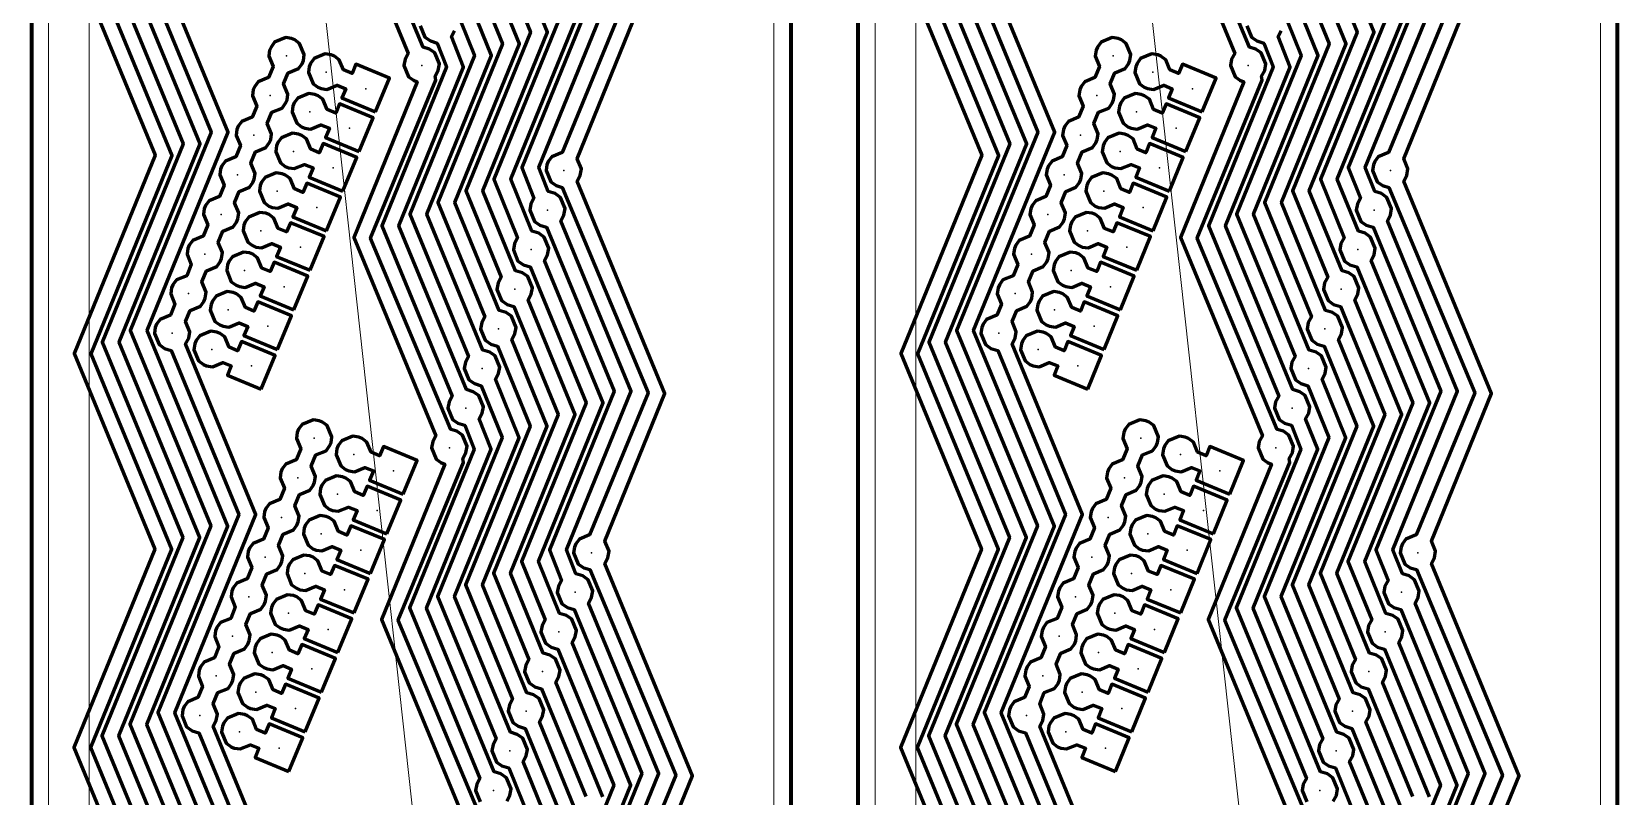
# Model space of a CAD drawing. Header units: millimetres. Extents: x 11 to 105, y 11 to 205.
# Drawn here: x 11 to 105, y 89.4 to 134.7 of the extents above; entities that cross this region are included whole.
import ezdxf

# ---------------------------------------------------------------- set-up
doc = ezdxf.new("R2010")
doc.units = ezdxf.units.MM
for name, color, linetype, lineweight, true_color in [('drill08mm', 7, 'CONTINUOUS', 25, 0x000000), ('drill09mm', 7, 'CONTINUOUS', 25, 0x000000), ('final_cut', 6, 'CONTINUOUS', 200, 0xff00ff), ('novi_bottom', 1, 'CONTINUOUS', 60, 0xff0000), ('okvir', 7, 'CONTINUOUS', 5, 0xffffff)]:
    doc.layers.add(name, color=color, linetype=linetype, lineweight=lineweight, true_color=true_color)

msp = doc.modelspace()

# ---------------------------------------------------------------- linework, layer by layer
at = {"layer": 'drill08mm'}
for p in [(34.125, 132.722), (83.125, 132.722), (30.808, 131.343), (79.808, 131.343), (29.839, 128.996), (78.839, 128.996), (28.87, 126.648), (42.547, 126.498), (77.87, 126.648), (91.547, 126.498), (27.9, 124.3), (41.578, 124.15), (76.9, 124.3), (90.578, 124.15), (26.931, 121.952), (40.609, 121.802), (75.931, 121.952), (89.609, 121.802), (25.962, 119.604), (39.64, 119.454), (74.962, 119.604), (88.64, 119.454), (24.993, 117.256), (38.671, 117.106), (73.993, 117.256), (87.671, 117.106), (24.024, 114.908), (37.701, 114.759), (73.024, 114.908), (86.701, 114.759), (36.732, 112.411), (85.732, 112.411), (35.763, 110.063), (84.763, 110.063), (32.446, 108.684), (81.446, 108.684), (31.477, 106.336), (80.477, 106.336), (30.508, 103.988), (44.185, 103.839), (79.508, 103.988), (93.185, 103.839), (29.539, 101.641), (78.539, 101.641), (43.216, 101.491), (92.216, 101.491), (28.57, 99.293), (42.247, 99.143), (77.57, 99.293), (91.247, 99.143), (27.601, 96.945), (76.601, 96.945), (41.278, 96.795), (90.278, 96.795), (26.632, 94.597), (40.309, 94.447), (75.632, 94.597), (89.309, 94.447), (25.662, 92.249), (74.662, 92.249), (39.34, 92.099), (88.34, 92.099), (38.371, 89.751), (87.371, 89.751)]:
    msp.add_point(p, dxfattribs=at)
at = {"layer": 'drill09mm'}
for p in [(26.112, 133.282), (75.112, 133.282), (28.46, 132.312), (77.46, 132.312), (25.143, 130.934), (74.143, 130.934), (27.491, 129.965), (76.491, 129.965), (24.174, 128.586), (73.174, 128.586), (26.522, 127.617), (75.522, 127.617), (23.205, 126.238), (72.205, 126.238), (25.552, 125.269), (74.552, 125.269), (22.236, 123.89), (71.236, 123.89), (24.583, 122.921), (73.583, 122.921), (21.267, 121.542), (70.267, 121.542), (23.614, 120.573), (72.614, 120.573), (20.297, 119.195), (69.297, 119.195), (22.645, 118.225), (71.645, 118.225), (19.328, 116.847), (68.328, 116.847), (21.676, 115.877), (70.676, 115.877), (27.751, 110.622), (76.751, 110.622), (30.098, 109.653), (79.098, 109.653), (26.781, 108.275), (75.781, 108.275), (29.129, 107.305), (78.129, 107.305), (25.812, 105.927), (74.812, 105.927), (28.16, 104.957), (77.16, 104.957), (24.843, 103.579), (73.843, 103.579), (27.191, 102.61), (76.191, 102.61), (23.874, 101.231), (72.874, 101.231), (26.222, 100.262), (75.222, 100.262), (22.905, 98.883), (71.905, 98.883), (25.253, 97.914), (74.253, 97.914), (21.936, 96.535), (70.936, 96.535), (24.284, 95.566), (73.284, 95.566), (20.967, 94.187), (69.967, 94.187), (23.315, 93.218), (72.315, 93.218)]:
    msp.add_point(p, dxfattribs=at)
at = {"layer": 'final_cut'}
for p, q in [((11, 61.2), (11, 205)), ((60, 61.2), (60, 205)), ((56, 137.8), (56, 11)), ((105, 137.8), (105, 11))]:
    msp.add_line(p, q, dxfattribs=at)
at = {"layer": 'novi_bottom'}
for points in [[(28.465, 145.19), (33.32, 133.431), (33.136, 133.095), (33.069, 132.711), (33.344, 132.048), (33.625, 131.84), (33.86, 131.743), (30.103, 122.531), (34.959, 110.772), (34.774, 110.436), (34.707, 110.052), (34.983, 109.388), (35.263, 109.181), (35.498, 109.084), (31.742, 99.872), (36.597, 88.113)], [(37.482, 88.481), (32.732, 99.83), (36.592, 109.182), (36.555, 109.426), (36.74, 109.762), (36.807, 110.147), (36.531, 110.81), (36.212, 111.034), (35.843, 111.14), (31.093, 122.489), (34.954, 131.841), (34.917, 132.085), (35.101, 132.421), (35.169, 132.806), (34.893, 133.469), (34.573, 133.693), (34.205, 133.799), (29.455, 145.148)], [(77.465, 145.19), (82.32, 133.431), (82.136, 133.095), (82.069, 132.711), (82.344, 132.048), (82.625, 131.84), (82.86, 131.743), (79.103, 122.531), (83.959, 110.772), (83.774, 110.436), (83.707, 110.052), (83.983, 109.388), (84.263, 109.181), (84.498, 109.084), (80.742, 99.872), (85.597, 88.113)], [(86.482, 88.481), (81.732, 99.83), (85.592, 109.182), (85.555, 109.426), (85.74, 109.762), (85.807, 110.147), (85.531, 110.81), (85.212, 111.034), (84.843, 111.14), (80.093, 122.489), (83.954, 131.841), (83.917, 132.085), (84.101, 132.421), (84.169, 132.806), (83.893, 133.469), (83.573, 133.693), (83.205, 133.799), (78.455, 145.148)], [(37.948, 141.093), (40.575, 134.696), (36.737, 125.289), (38.835, 120.164), (38.651, 119.828), (38.584, 119.443), (38.859, 118.78), (39.179, 118.556), (39.587, 118.434), (42.213, 112.037), (38.376, 102.629), (40.474, 97.504), (40.289, 97.168), (40.222, 96.784), (40.498, 96.12), (40.818, 95.897), (41.225, 95.774), (43.851, 89.378)], [(44.858, 89.375), (42.071, 96.158), (42.255, 96.494), (42.322, 96.879), (42.046, 97.542), (41.726, 97.766), (41.319, 97.888), (39.382, 102.626), (43.219, 112.034), (40.432, 118.817), (40.617, 119.153), (40.684, 119.538), (40.408, 120.201), (40.088, 120.425), (39.68, 120.547), (37.743, 125.286), (41.581, 134.693), (38.793, 141.477)], [(86.948, 141.093), (89.575, 134.696), (85.737, 125.289), (87.835, 120.164), (87.651, 119.828), (87.584, 119.443), (87.859, 118.78), (88.179, 118.556), (88.587, 118.434), (91.213, 112.037), (87.376, 102.629), (89.474, 97.504), (89.289, 97.168), (89.222, 96.784), (89.498, 96.12), (89.818, 95.897), (90.225, 95.774), (92.851, 89.378)], [(93.858, 89.375), (91.071, 96.158), (91.255, 96.494), (91.322, 96.879), (91.046, 97.542), (90.726, 97.766), (90.319, 97.888), (88.382, 102.626), (92.219, 112.034), (89.432, 118.817), (89.617, 119.153), (89.684, 119.538), (89.408, 120.201), (89.088, 120.425), (88.68, 120.547), (86.743, 125.286), (90.581, 134.693), (87.793, 141.477)], [(15.197, 139.676), (19.983, 128.082), (15.177, 116.327), (19.963, 104.734), (15.157, 92.978), (19.943, 81.385), (15.137, 69.63), (19.923, 58.036), (15.117, 46.281), (19.903, 34.688), (15.582, 24.106), (15.956, 23.127), (15.772, 22.791), (15.704, 22.407), (15.98, 21.743), (16.261, 21.536), (16.457, 21.455), (16.802, 21.404), (17.465, 21.68), (17.673, 21.961), (17.786, 22.235)], [(17.786, 22.235), (17.786, 22.235), (17.804, 22.502), (17.529, 23.165), (17.209, 23.389), (16.801, 23.511), (16.588, 24.103), (20.91, 34.684), (16.123, 46.278), (20.93, 58.033), (16.143, 69.626), (20.95, 81.382), (16.163, 92.975), (20.97, 104.731), (16.183, 116.324), (20.99, 128.079), (16.203, 139.672)], [(43.199, 88.685), (41.101, 93.81), (41.286, 94.146), (41.353, 94.531), (41.077, 95.194), (40.757, 95.418), (40.35, 95.54), (37.723, 101.937), (41.561, 111.344), (39.463, 116.47), (39.647, 116.806), (39.714, 117.19), (39.439, 117.853), (39.119, 118.077), (38.711, 118.2), (36.085, 124.596), (39.922, 134.004), (37.824, 139.129)], [(64.197, 139.676), (68.983, 128.082), (64.177, 116.327), (68.963, 104.734), (64.157, 92.978), (68.943, 81.385), (64.137, 69.63), (68.923, 58.036), (64.117, 46.281), (68.903, 34.688), (64.582, 24.106), (64.956, 23.127), (64.772, 22.791), (64.704, 22.407), (64.98, 21.743), (65.261, 21.536), (65.457, 21.455), (65.802, 21.404), (66.465, 21.68), (66.673, 21.961), (66.786, 22.235)], [(66.786, 22.235), (66.786, 22.235), (66.804, 22.502), (66.529, 23.165), (66.209, 23.389), (65.801, 23.511), (65.588, 24.103), (69.91, 34.684), (65.123, 46.278), (69.93, 58.033), (65.143, 69.626), (69.95, 81.382), (65.163, 92.975), (69.97, 104.731), (65.183, 116.324), (69.99, 128.079), (65.203, 139.672)], [(92.199, 88.685), (90.101, 93.81), (90.286, 94.146), (90.353, 94.531), (90.077, 95.194), (89.757, 95.418), (89.35, 95.54), (86.723, 101.937), (90.561, 111.344), (88.463, 116.47), (88.647, 116.806), (88.714, 117.19), (88.439, 117.853), (88.119, 118.077), (87.711, 118.2), (85.085, 124.596), (88.922, 134.004), (86.824, 139.129)], [(13.538, 138.986), (18.325, 127.393), (13.518, 115.638), (18.305, 104.044), (13.498, 92.289), (18.285, 80.696), (13.478, 68.94), (18.265, 57.347), (13.459, 45.592), (18.245, 33.998), (14.304, 24.45), (13.696, 24.198), (13.488, 23.917), (13.407, 23.721), (13.357, 23.376), (13.632, 22.713), (13.913, 22.505), (14.109, 22.424), (14.454, 22.373), (15.117, 22.649), (15.325, 22.93), (15.438, 23.204)], [(15.438, 23.204), (15.438, 23.204), (15.457, 23.471), (15.204, 24.079), (19.251, 33.995), (14.465, 45.588), (19.271, 57.344), (14.485, 68.937), (19.291, 80.692), (14.505, 92.286), (19.311, 104.041), (14.525, 115.634), (19.331, 127.39), (14.545, 138.983)], [(17.637, 138.485), (21.642, 128.772), (16.835, 117.016), (21.622, 105.423), (16.815, 93.668), (21.602, 82.074), (16.795, 70.319), (21.582, 58.726), (16.775, 46.97), (21.562, 35.377), (17.24, 24.796), (18.304, 22.158), (18.119, 21.822), (18.052, 21.438), (18.328, 20.774), (18.609, 20.567), (18.804, 20.486), (19.15, 20.435), (19.813, 20.711), (20.021, 20.992), (20.134, 21.266)], [(20.134, 21.266), (20.134, 21.266), (20.152, 21.533), (19.877, 22.196), (19.557, 22.42), (19.149, 22.542), (18.246, 24.792), (22.568, 35.374), (17.782, 46.967), (22.588, 58.723), (17.802, 70.316), (22.608, 82.071), (17.822, 93.665), (22.628, 105.42), (17.842, 117.013), (22.648, 128.768), (18.482, 138.869)], [(36.979, 138.745), (38.916, 134.007), (35.079, 124.599), (37.866, 117.816), (37.681, 117.48), (37.614, 117.095), (37.89, 116.432), (38.21, 116.208), (38.618, 116.086), (40.554, 111.348), (36.717, 101.94), (39.505, 95.156), (39.32, 94.82), (39.253, 94.436), (39.529, 93.772), (39.849, 93.549), (40.256, 93.427), (42.193, 88.688)], [(62.538, 138.986), (67.325, 127.393), (62.518, 115.638), (67.305, 104.044), (62.498, 92.289), (67.285, 80.696), (62.478, 68.94), (67.265, 57.347), (62.459, 45.592), (67.245, 33.998), (63.304, 24.45), (62.696, 24.198), (62.488, 23.917), (62.407, 23.721), (62.357, 23.376), (62.632, 22.713), (62.913, 22.505), (63.109, 22.424), (63.454, 22.373), (64.117, 22.649), (64.325, 22.93), (64.438, 23.204)], [(64.438, 23.204), (64.438, 23.204), (64.457, 23.471), (64.204, 24.079), (68.251, 33.995), (63.465, 45.588), (68.271, 57.344), (63.485, 68.937), (68.291, 80.692), (63.505, 92.286), (68.311, 104.041), (63.525, 115.634), (68.331, 127.39), (63.545, 138.983)], [(66.637, 138.485), (70.642, 128.772), (65.835, 117.016), (70.622, 105.423), (65.815, 93.668), (70.602, 82.074), (65.795, 70.319), (70.582, 58.726), (65.775, 46.97), (70.562, 35.377), (66.24, 24.796), (67.304, 22.158), (67.119, 21.822), (67.052, 21.438), (67.328, 20.774), (67.609, 20.567), (67.804, 20.486), (68.15, 20.435), (68.813, 20.711), (69.021, 20.992), (69.134, 21.266)], [(69.134, 21.266), (69.134, 21.266), (69.152, 21.533), (68.877, 22.196), (68.557, 22.42), (68.149, 22.542), (67.246, 24.792), (71.568, 35.374), (66.782, 46.967), (71.588, 58.723), (66.802, 70.316), (71.608, 82.071), (66.822, 93.665), (71.628, 105.42), (66.842, 117.013), (71.648, 128.768), (67.482, 138.869)], [(85.979, 138.745), (87.916, 134.007), (84.079, 124.599), (86.866, 117.816), (86.681, 117.48), (86.614, 117.095), (86.89, 116.432), (87.21, 116.208), (87.618, 116.086), (89.554, 111.348), (85.717, 101.94), (88.505, 95.156), (88.32, 94.82), (88.253, 94.436), (88.529, 93.772), (88.849, 93.549), (89.256, 93.427), (91.193, 88.688)], [(36.01, 136.397), (37.257, 133.318), (33.42, 123.91), (36.897, 115.468), (36.712, 115.132), (36.645, 114.747), (36.921, 114.084), (37.241, 113.86), (37.648, 113.738), (38.896, 110.658), (35.059, 101.251), (38.535, 92.809), (38.351, 92.473), (38.284, 92.088), (38.56, 91.425), (38.879, 91.201), (39.287, 91.079), (40.535, 87.999)], [(41.541, 87.996), (40.132, 91.463), (40.317, 91.799), (40.384, 92.183), (40.108, 92.846), (39.788, 93.07), (39.381, 93.192), (36.065, 101.248), (39.902, 110.655), (38.494, 114.122), (38.678, 114.458), (38.745, 114.842), (38.47, 115.506), (38.15, 115.729), (37.742, 115.852), (34.427, 123.907), (38.264, 133.314), (36.855, 136.781)], [(85.01, 136.397), (86.257, 133.318), (82.42, 123.91), (85.897, 115.468), (85.712, 115.132), (85.645, 114.747), (85.921, 114.084), (86.241, 113.86), (86.648, 113.738), (87.896, 110.658), (84.059, 101.251), (87.535, 92.809), (87.351, 92.473), (87.284, 92.088), (87.56, 91.425), (87.879, 91.201), (88.287, 91.079), (89.535, 87.999)], [(90.541, 87.996), (89.132, 91.463), (89.317, 91.799), (89.384, 92.183), (89.108, 92.846), (88.788, 93.07), (88.381, 93.192), (85.065, 101.248), (88.902, 110.655), (87.494, 114.122), (87.678, 114.458), (87.745, 114.842), (87.47, 115.506), (87.15, 115.729), (86.742, 115.852), (83.427, 123.907), (87.264, 133.314), (85.855, 136.781)], [(42.233, 135.386), (38.396, 125.978), (39.804, 122.511), (39.62, 122.175), (39.553, 121.791), (39.828, 121.127), (40.148, 120.904), (40.556, 120.781), (43.871, 112.726), (40.034, 103.319), (41.443, 99.852), (41.258, 99.516), (41.191, 99.132), (41.467, 98.468), (41.787, 98.245), (42.194, 98.122), (45.51, 90.067), (41.673, 80.659)], [(42.679, 80.656), (46.516, 90.064), (43.04, 98.506), (43.224, 98.842), (43.291, 99.227), (43.015, 99.89), (42.696, 100.114), (42.288, 100.236), (41.04, 103.316), (44.878, 112.723), (41.401, 121.165), (41.586, 121.501), (41.653, 121.886), (41.377, 122.549), (41.057, 122.773), (40.65, 122.895), (39.402, 125.975), (43.239, 135.382)], [(43.892, 136.075), (40.054, 126.668), (40.773, 124.859), (40.589, 124.523), (40.522, 124.139), (40.798, 123.475), (41.117, 123.252), (41.525, 123.129), (45.53, 113.416), (41.693, 104.008), (42.412, 102.2), (42.227, 101.864), (42.16, 101.48), (42.436, 100.816), (42.756, 100.593), (43.163, 100.47), (47.168, 90.757), (43.331, 81.349)], [(44.337, 81.346), (48.175, 90.753), (44.009, 100.854), (44.193, 101.19), (44.26, 101.574), (43.984, 102.238), (43.665, 102.461), (43.257, 102.584), (42.699, 104.005), (46.536, 113.413), (42.37, 123.513), (42.555, 123.849), (42.622, 124.234), (42.346, 124.897), (42.026, 125.121), (41.619, 125.243), (41.06, 126.664), (44.898, 136.072)], [(45.911, 135.974), (42.438, 127.561), (41.83, 127.308), (41.623, 127.028), (41.542, 126.832), (41.491, 126.487), (41.767, 125.823), (42.086, 125.6), (42.455, 125.493), (47.549, 113.315), (44.077, 104.902), (43.469, 104.649), (43.261, 104.368), (43.18, 104.173), (43.129, 103.827), (43.405, 103.164), (43.725, 102.94), (44.093, 102.834), (49.188, 90.656), (45.715, 82.243)], [(46.615, 81.871), (50.178, 90.613), (44.978, 103.202), (45.162, 103.538), (45.229, 103.922), (44.977, 104.53), (48.539, 113.273), (43.339, 125.861), (43.524, 126.197), (43.591, 126.582), (43.338, 127.19), (46.901, 135.932)], [(91.233, 135.386), (87.396, 125.978), (88.804, 122.511), (88.62, 122.175), (88.553, 121.791), (88.828, 121.127), (89.148, 120.904), (89.556, 120.781), (92.871, 112.726), (89.034, 103.319), (90.443, 99.852), (90.258, 99.516), (90.191, 99.132), (90.467, 98.468), (90.787, 98.245), (91.194, 98.122), (94.51, 90.067), (90.673, 80.659)], [(91.679, 80.656), (95.516, 90.064), (92.04, 98.506), (92.224, 98.842), (92.291, 99.227), (92.015, 99.89), (91.696, 100.114), (91.288, 100.236), (90.04, 103.316), (93.878, 112.723), (90.401, 121.165), (90.586, 121.501), (90.653, 121.886), (90.377, 122.549), (90.057, 122.773), (89.65, 122.895), (88.402, 125.975), (92.239, 135.382)], [(92.892, 136.075), (89.054, 126.668), (89.773, 124.859), (89.589, 124.523), (89.522, 124.139), (89.798, 123.475), (90.117, 123.252), (90.525, 123.129), (94.53, 113.416), (90.693, 104.008), (91.412, 102.2), (91.227, 101.864), (91.16, 101.48), (91.436, 100.816), (91.756, 100.593), (92.163, 100.47), (96.168, 90.757), (92.331, 81.349)], [(93.337, 81.346), (97.175, 90.753), (93.009, 100.854), (93.193, 101.19), (93.26, 101.574), (92.984, 102.238), (92.665, 102.461), (92.257, 102.584), (91.699, 104.005), (95.536, 113.413), (91.37, 123.513), (91.555, 123.849), (91.622, 124.234), (91.346, 124.897), (91.026, 125.121), (90.619, 125.243), (90.06, 126.664), (93.898, 136.072)], [(94.911, 135.974), (91.438, 127.561), (90.83, 127.308), (90.623, 127.028), (90.542, 126.832), (90.491, 126.487), (90.767, 125.823), (91.086, 125.6), (91.455, 125.493), (96.549, 113.315), (93.077, 104.902), (92.469, 104.649), (92.261, 104.368), (92.18, 104.173), (92.129, 103.827), (92.405, 103.164), (92.725, 102.94), (93.093, 102.834), (98.188, 90.656), (94.715, 82.243)], [(95.615, 81.871), (99.178, 90.613), (93.978, 103.202), (94.162, 103.538), (94.229, 103.922), (93.977, 104.53), (97.539, 113.273), (92.339, 125.861), (92.524, 126.197), (92.591, 126.582), (92.338, 127.19), (95.901, 135.932)], [(34.038, 135.059), (34.313, 134.395), (34.633, 134.172), (35.041, 134.049), (35.599, 132.628), (31.762, 123.221), (35.928, 113.12), (35.743, 112.784), (35.676, 112.4), (35.952, 111.736), (36.272, 111.513), (36.679, 111.39), (37.238, 109.969), (33.4, 100.561), (37.566, 90.461), (37.382, 90.125), (37.315, 89.74), (37.59, 89.077)], [(39.163, 89.115), (39.348, 89.451), (39.415, 89.835), (39.139, 90.499), (38.819, 90.722), (38.412, 90.844), (34.406, 100.558), (38.244, 109.966), (37.525, 111.774), (37.709, 112.11), (37.776, 112.494), (37.5, 113.158), (37.181, 113.381), (36.773, 113.504), (32.768, 123.218), (36.605, 132.625), (35.886, 134.433), (36.071, 134.769)], [(83.038, 135.059), (83.313, 134.395), (83.633, 134.172), (84.041, 134.049), (84.599, 132.628), (80.762, 123.221), (84.928, 113.12), (84.743, 112.784), (84.676, 112.4), (84.952, 111.736), (85.272, 111.513), (85.679, 111.39), (86.238, 109.969), (82.4, 100.561), (86.566, 90.461), (86.382, 90.125), (86.315, 89.74), (86.59, 89.077)], [(88.163, 89.115), (88.348, 89.451), (88.415, 89.835), (88.139, 90.499), (87.819, 90.722), (87.412, 90.844), (83.406, 100.558), (87.244, 109.966), (86.525, 111.774), (86.709, 112.11), (86.776, 112.494), (86.5, 113.158), (86.181, 113.381), (85.773, 113.504), (81.768, 123.218), (85.605, 132.625), (84.886, 134.433), (85.071, 134.769)], [(24.267, 82.761), (19.48, 94.354), (24.287, 106.109), (20.12, 116.21), (20.305, 116.546), (20.372, 116.93), (20.119, 117.538), (20.394, 118.204), (21.002, 118.457), (21.209, 118.737), (21.29, 118.933), (21.341, 119.278), (21.089, 119.886), (21.363, 120.552), (21.971, 120.804), (22.179, 121.085), (22.259, 121.281), (22.31, 121.626), (22.058, 122.234), (22.332, 122.899), (22.94, 123.152), (23.148, 123.433), (23.228, 123.629), (23.279, 123.974), (23.027, 124.582), (23.301, 125.247), (23.909, 125.5), (24.117, 125.781), (24.198, 125.976), (24.249, 126.322), (23.996, 126.93), (24.27, 127.595), (24.879, 127.848), (25.086, 128.129), (25.167, 128.324), (25.218, 128.67), (24.965, 129.278), (25.239, 129.943), (25.848, 130.196), (26.055, 130.476), (26.136, 130.672), (26.187, 131.018), (25.934, 131.626), (26.209, 132.291), (26.817, 132.544), (27.024, 132.824), (27.105, 133.02), (27.156, 133.365), (26.88, 134.029), (26.599, 134.236), (26.404, 134.317), (26.058, 134.368), (25.395, 134.092), (25.188, 133.811), (25.107, 133.616), (25.056, 133.27), (25.309, 132.662), (25.034, 131.997), (24.426, 131.744), (24.218, 131.464), (24.138, 131.268), (24.087, 130.923), (24.339, 130.315), (24.065, 129.649), (23.457, 129.397), (23.249, 129.116), (23.169, 128.92), (23.118, 128.575), (23.37, 127.967), (23.096, 127.301), (22.488, 127.049), (22.28, 126.768), (22.2, 126.572), (22.149, 126.227), (22.401, 125.619), (22.127, 124.954), (21.519, 124.701), (21.311, 124.42), (21.23, 124.224), (21.179, 123.879), (21.432, 123.271), (21.158, 122.606), (20.549, 122.353), (20.342, 122.072), (20.261, 121.876), (20.21, 121.531), (20.463, 120.923), (20.189, 120.258), (19.58, 120.005), (19.373, 119.724), (19.292, 119.529), (19.241, 119.183), (19.494, 118.575), (19.219, 117.91), (18.611, 117.657), (18.404, 117.376), (18.323, 117.181), (18.272, 116.835), (18.548, 116.172), (18.868, 115.948), (19.275, 115.826), (23.28, 106.112), (18.474, 94.357), (23.26, 82.764)], [(73.267, 82.761), (68.48, 94.354), (73.287, 106.109), (69.12, 116.21), (69.305, 116.546), (69.372, 116.93), (69.119, 117.538), (69.394, 118.204), (70.002, 118.457), (70.209, 118.737), (70.29, 118.933), (70.341, 119.278), (70.089, 119.886), (70.363, 120.552), (70.971, 120.804), (71.179, 121.085), (71.259, 121.281), (71.31, 121.626), (71.058, 122.234), (71.332, 122.899), (71.94, 123.152), (72.148, 123.433), (72.228, 123.629), (72.279, 123.974), (72.027, 124.582), (72.301, 125.247), (72.909, 125.5), (73.117, 125.781), (73.198, 125.976), (73.249, 126.322), (72.996, 126.93), (73.27, 127.595), (73.879, 127.848), (74.086, 128.129), (74.167, 128.324), (74.218, 128.67), (73.965, 129.278), (74.239, 129.943), (74.848, 130.196), (75.055, 130.476), (75.136, 130.672), (75.187, 131.018), (74.934, 131.626), (75.209, 132.291), (75.817, 132.544), (76.024, 132.824), (76.105, 133.02), (76.156, 133.365), (75.88, 134.029), (75.599, 134.236), (75.404, 134.317), (75.058, 134.368), (74.395, 134.092), (74.188, 133.811), (74.107, 133.616), (74.056, 133.27), (74.309, 132.662), (74.034, 131.997), (73.426, 131.744), (73.218, 131.464), (73.138, 131.268), (73.087, 130.923), (73.339, 130.315), (73.065, 129.649), (72.457, 129.397), (72.249, 129.116), (72.169, 128.92), (72.118, 128.575), (72.37, 127.967), (72.096, 127.301), (71.488, 127.049), (71.28, 126.768), (71.2, 126.572), (71.149, 126.227), (71.401, 125.619), (71.127, 124.954), (70.519, 124.701), (70.311, 124.42), (70.23, 124.224), (70.179, 123.879), (70.432, 123.271), (70.158, 122.606), (69.549, 122.353), (69.342, 122.072), (69.261, 121.876), (69.21, 121.531), (69.463, 120.923), (69.189, 120.258), (68.58, 120.005), (68.373, 119.724), (68.292, 119.529), (68.241, 119.183), (68.494, 118.575), (68.219, 117.91), (67.611, 117.657), (67.404, 117.376), (67.323, 117.181), (67.272, 116.835), (67.548, 116.172), (67.868, 115.948), (68.275, 115.826), (72.28, 106.112), (67.474, 94.357), (72.26, 82.764)], [(31.388, 129.97), (31.388, 129.97), (32.211, 131.966), (30.216, 132.789), (29.989, 132.242), (29.481, 132.452), (29.228, 133.06), (28.947, 133.267), (28.752, 133.348), (28.406, 133.399), (27.743, 133.123), (27.535, 132.842), (27.455, 132.647), (27.404, 132.301), (27.679, 131.638), (27.96, 131.43), (28.156, 131.35), (28.501, 131.299), (29.109, 131.552), (29.618, 131.341), (29.392, 130.794), (31.388, 129.97)], [(80.388, 129.97), (80.388, 129.97), (81.211, 131.966), (79.216, 132.789), (78.989, 132.242), (78.481, 132.452), (78.228, 133.06), (77.947, 133.267), (77.752, 133.348), (77.406, 133.399), (76.743, 133.123), (76.535, 132.842), (76.455, 132.647), (76.404, 132.301), (76.679, 131.638), (76.96, 131.43), (77.156, 131.35), (77.501, 131.299), (78.109, 131.552), (78.618, 131.341), (78.392, 130.794), (80.388, 129.97)], [(30.418, 127.622), (30.418, 127.622), (31.242, 129.618), (29.246, 130.441), (29.02, 129.894), (28.512, 130.104), (28.259, 130.712), (27.978, 130.919), (27.782, 131), (27.437, 131.051), (26.774, 130.775), (26.566, 130.494), (26.486, 130.299), (26.435, 129.953), (26.71, 129.29), (26.991, 129.083), (27.187, 129.002), (27.532, 128.951), (28.14, 129.204), (28.649, 128.994), (28.423, 128.446), (30.418, 127.622)], [(79.418, 127.622), (79.418, 127.622), (80.242, 129.618), (78.246, 130.441), (78.02, 129.894), (77.512, 130.104), (77.259, 130.712), (76.978, 130.919), (76.782, 131), (76.437, 131.051), (75.774, 130.775), (75.566, 130.494), (75.486, 130.299), (75.435, 129.953), (75.71, 129.29), (75.991, 129.083), (76.187, 129.002), (76.532, 128.951), (77.14, 129.204), (77.649, 128.994), (77.423, 128.446), (79.418, 127.622)], [(29.449, 125.274), (29.449, 125.274), (30.273, 127.27), (28.277, 128.094), (28.051, 127.546), (27.543, 127.756), (27.29, 128.364), (27.009, 128.571), (26.813, 128.652), (26.468, 128.703), (25.805, 128.427), (25.597, 128.147), (25.516, 127.951), (25.465, 127.606), (25.741, 126.942), (26.022, 126.735), (26.218, 126.654), (26.563, 126.603), (27.171, 126.856), (27.68, 126.646), (27.454, 126.098), (29.449, 125.274)], [(78.449, 125.274), (78.449, 125.274), (79.273, 127.27), (77.277, 128.094), (77.051, 127.546), (76.543, 127.756), (76.29, 128.364), (76.009, 128.571), (75.813, 128.652), (75.468, 128.703), (74.805, 128.427), (74.597, 128.147), (74.516, 127.951), (74.465, 127.606), (74.741, 126.942), (75.022, 126.735), (75.218, 126.654), (75.563, 126.603), (76.171, 126.856), (76.68, 126.646), (76.454, 126.098), (78.449, 125.274)], [(28.48, 122.926), (28.48, 122.926), (29.304, 124.922), (27.308, 125.746), (27.082, 125.198), (26.573, 125.408), (26.321, 126.016), (26.04, 126.224), (25.844, 126.304), (25.499, 126.355), (24.836, 126.079), (24.628, 125.799), (24.547, 125.603), (24.496, 125.258), (24.772, 124.594), (25.053, 124.387), (25.249, 124.306), (25.594, 124.255), (26.202, 124.508), (26.711, 124.298), (26.484, 123.75), (28.48, 122.926)], [(77.48, 122.926), (77.48, 122.926), (78.304, 124.922), (76.308, 125.746), (76.082, 125.198), (75.573, 125.408), (75.321, 126.016), (75.04, 126.224), (74.844, 126.304), (74.499, 126.355), (73.836, 126.079), (73.628, 125.799), (73.547, 125.603), (73.496, 125.258), (73.772, 124.594), (74.053, 124.387), (74.249, 124.306), (74.594, 124.255), (75.202, 124.508), (75.711, 124.298), (75.484, 123.75), (77.48, 122.926)], [(27.511, 120.579), (27.511, 120.579), (28.335, 122.574), (26.339, 123.398), (26.113, 122.85), (25.604, 123.06), (25.352, 123.668), (25.071, 123.876), (24.875, 123.956), (24.53, 124.007), (23.866, 123.732), (23.659, 123.451), (23.578, 123.255), (23.527, 122.91), (23.803, 122.246), (24.084, 122.039), (24.279, 121.958), (24.625, 121.907), (25.233, 122.16), (25.742, 121.95), (25.515, 121.402), (27.511, 120.579)], [(76.511, 120.579), (76.511, 120.579), (77.335, 122.574), (75.339, 123.398), (75.113, 122.85), (74.604, 123.06), (74.352, 123.668), (74.071, 123.876), (73.875, 123.956), (73.53, 124.007), (72.866, 123.732), (72.659, 123.451), (72.578, 123.255), (72.527, 122.91), (72.803, 122.246), (73.084, 122.039), (73.279, 121.958), (73.625, 121.907), (74.233, 122.16), (74.742, 121.95), (74.515, 121.402), (76.511, 120.579)], [(26.542, 118.231), (26.542, 118.231), (27.366, 120.226), (25.37, 121.05), (25.144, 120.502), (24.635, 120.712), (24.382, 121.32), (24.102, 121.528), (23.906, 121.609), (23.561, 121.659), (22.897, 121.384), (22.69, 121.103), (22.609, 120.907), (22.558, 120.562), (22.834, 119.899), (23.115, 119.691), (23.31, 119.61), (23.656, 119.559), (24.264, 119.812), (24.772, 119.602), (24.546, 119.054), (26.542, 118.231)], [(75.542, 118.231), (75.542, 118.231), (76.366, 120.226), (74.37, 121.05), (74.144, 120.502), (73.635, 120.712), (73.382, 121.32), (73.102, 121.528), (72.906, 121.609), (72.561, 121.659), (71.897, 121.384), (71.69, 121.103), (71.609, 120.907), (71.558, 120.562), (71.834, 119.899), (72.115, 119.691), (72.31, 119.61), (72.656, 119.559), (73.264, 119.812), (73.772, 119.602), (73.546, 119.054), (75.542, 118.231)], [(25.573, 115.883), (25.573, 115.883), (26.397, 117.879), (24.401, 118.702), (24.175, 118.154), (23.666, 118.364), (23.413, 118.972), (23.133, 119.18), (22.937, 119.261), (22.592, 119.312), (21.928, 119.036), (21.721, 118.755), (21.64, 118.559), (21.589, 118.214), (21.865, 117.551), (22.145, 117.343), (22.341, 117.263), (22.686, 117.212), (23.295, 117.464), (23.803, 117.254), (23.577, 116.707), (25.573, 115.883)], [(74.573, 115.883), (74.573, 115.883), (75.397, 117.879), (73.401, 118.702), (73.175, 118.154), (72.666, 118.364), (72.413, 118.972), (72.133, 119.18), (71.937, 119.261), (71.592, 119.312), (70.928, 119.036), (70.721, 118.755), (70.64, 118.559), (70.589, 118.214), (70.865, 117.551), (71.145, 117.343), (71.341, 117.263), (71.686, 117.212), (72.295, 117.464), (72.803, 117.254), (72.577, 116.707), (74.573, 115.883)], [(24.604, 113.535), (24.604, 113.535), (25.428, 115.531), (23.432, 116.354), (23.206, 115.807), (22.697, 116.016), (22.444, 116.625), (22.163, 116.832), (21.968, 116.913), (21.623, 116.964), (20.959, 116.688), (20.752, 116.407), (20.671, 116.212), (20.62, 115.866), (20.896, 115.203), (21.176, 114.996), (21.372, 114.915), (21.717, 114.864), (22.326, 115.117), (22.834, 114.907), (22.608, 114.359), (24.604, 113.535)], [(73.604, 113.535), (73.604, 113.535), (74.428, 115.531), (72.432, 116.354), (72.206, 115.807), (71.697, 116.016), (71.444, 116.625), (71.163, 116.832), (70.968, 116.913), (70.623, 116.964), (69.959, 116.688), (69.752, 116.407), (69.671, 116.212), (69.62, 115.866), (69.896, 115.203), (70.176, 114.996), (70.372, 114.915), (70.717, 114.864), (71.326, 115.117), (71.834, 114.907), (71.608, 114.359), (73.604, 113.535)], [(25.925, 83.45), (21.759, 93.551), (21.944, 93.887), (22.011, 94.271), (21.758, 94.879), (22.032, 95.544), (22.641, 95.797), (22.848, 96.078), (22.929, 96.274), (22.98, 96.619), (22.727, 97.227), (23.002, 97.892), (23.61, 98.145), (23.817, 98.426), (23.898, 98.621), (23.949, 98.967), (23.696, 99.575), (23.971, 100.24), (24.579, 100.493), (24.786, 100.774), (24.867, 100.969), (24.918, 101.315), (24.665, 101.923), (24.94, 102.588), (25.548, 102.841), (25.755, 103.121), (25.836, 103.317), (25.887, 103.662), (25.634, 104.271), (25.909, 104.936), (26.517, 105.189), (26.725, 105.469), (26.805, 105.665), (26.856, 106.01), (26.603, 106.618), (26.878, 107.284), (27.486, 107.537), (27.694, 107.817), (27.774, 108.013), (27.825, 108.358), (27.572, 108.966), (27.847, 109.632), (28.455, 109.884), (28.663, 110.165), (28.744, 110.361), (28.794, 110.706), (28.519, 111.37), (28.238, 111.577), (28.042, 111.658), (27.697, 111.709), (27.034, 111.433), (26.826, 111.152), (26.745, 110.957), (26.694, 110.611), (26.947, 110.003), (26.673, 109.338), (26.064, 109.085), (25.857, 108.804), (25.776, 108.609), (25.725, 108.263), (25.978, 107.655), (25.703, 106.99), (25.095, 106.737), (24.888, 106.456), (24.807, 106.261), (24.756, 105.915), (25.009, 105.307), (24.734, 104.642), (24.126, 104.389), (23.919, 104.109), (23.838, 103.913), (23.787, 103.568), (24.04, 102.96), (23.765, 102.294), (23.157, 102.041), (22.95, 101.761), (22.869, 101.565), (22.818, 101.22), (23.071, 100.612), (22.796, 99.946), (22.188, 99.694), (21.981, 99.413), (21.9, 99.217), (21.849, 98.872), (22.102, 98.264), (21.827, 97.599), (21.219, 97.346), (21.011, 97.065), (20.931, 96.869), (20.88, 96.524), (21.132, 95.916), (20.858, 95.251), (20.25, 94.998), (20.042, 94.717), (19.962, 94.522), (19.911, 94.176), (20.186, 93.513), (20.506, 93.289), (20.914, 93.167), (24.919, 83.453)], [(74.925, 83.45), (70.759, 93.551), (70.944, 93.887), (71.011, 94.271), (70.758, 94.879), (71.032, 95.544), (71.641, 95.797), (71.848, 96.078), (71.929, 96.274), (71.98, 96.619), (71.727, 97.227), (72.002, 97.892), (72.61, 98.145), (72.817, 98.426), (72.898, 98.621), (72.949, 98.967), (72.696, 99.575), (72.971, 100.24), (73.579, 100.493), (73.786, 100.774), (73.867, 100.969), (73.918, 101.315), (73.665, 101.923), (73.94, 102.588), (74.548, 102.841), (74.755, 103.121), (74.836, 103.317), (74.887, 103.662), (74.634, 104.271), (74.909, 104.936), (75.517, 105.189), (75.725, 105.469), (75.805, 105.665), (75.856, 106.01), (75.603, 106.618), (75.878, 107.284), (76.486, 107.537), (76.694, 107.817), (76.774, 108.013), (76.825, 108.358), (76.572, 108.966), (76.847, 109.632), (77.455, 109.884), (77.663, 110.165), (77.744, 110.361), (77.794, 110.706), (77.519, 111.37), (77.238, 111.577), (77.042, 111.658), (76.697, 111.709), (76.034, 111.433), (75.826, 111.152), (75.745, 110.957), (75.694, 110.611), (75.947, 110.003), (75.673, 109.338), (75.064, 109.085), (74.857, 108.804), (74.776, 108.609), (74.725, 108.263), (74.978, 107.655), (74.703, 106.99), (74.095, 106.737), (73.888, 106.456), (73.807, 106.261), (73.756, 105.915), (74.009, 105.307), (73.734, 104.642), (73.126, 104.389), (72.919, 104.109), (72.838, 103.913), (72.787, 103.568), (73.04, 102.96), (72.765, 102.294), (72.157, 102.041), (71.95, 101.761), (71.869, 101.565), (71.818, 101.22), (72.071, 100.612), (71.796, 99.946), (71.188, 99.694), (70.981, 99.413), (70.9, 99.217), (70.849, 98.872), (71.102, 98.264), (70.827, 97.599), (70.219, 97.346), (70.011, 97.065), (69.931, 96.869), (69.88, 96.524), (70.132, 95.916), (69.858, 95.251), (69.25, 94.998), (69.042, 94.717), (68.962, 94.522), (68.911, 94.176), (69.186, 93.513), (69.506, 93.289), (69.914, 93.167), (73.919, 83.453)], [(33.026, 107.311), (33.026, 107.311), (33.85, 109.306), (31.854, 110.13), (31.628, 109.582), (31.119, 109.792), (30.867, 110.4), (30.586, 110.608), (30.39, 110.689), (30.045, 110.74), (29.381, 110.464), (29.174, 110.183), (29.093, 109.987), (29.042, 109.642), (29.318, 108.979), (29.599, 108.771), (29.794, 108.69), (30.14, 108.639), (30.748, 108.892), (31.256, 108.682), (31.03, 108.134), (33.026, 107.311)], [(82.026, 107.311), (82.026, 107.311), (82.85, 109.306), (80.854, 110.13), (80.628, 109.582), (80.119, 109.792), (79.867, 110.4), (79.586, 110.608), (79.39, 110.689), (79.045, 110.74), (78.381, 110.464), (78.174, 110.183), (78.093, 109.987), (78.042, 109.642), (78.318, 108.979), (78.599, 108.771), (78.794, 108.69), (79.14, 108.639), (79.748, 108.892), (80.256, 108.682), (80.03, 108.134), (82.026, 107.311)], [(32.057, 104.963), (32.057, 104.963), (32.881, 106.959), (30.885, 107.782), (30.659, 107.234), (30.15, 107.444), (29.897, 108.052), (29.617, 108.26), (29.421, 108.341), (29.076, 108.392), (28.412, 108.116), (28.205, 107.835), (28.124, 107.639), (28.073, 107.294), (28.349, 106.631), (28.63, 106.423), (28.825, 106.343), (29.171, 106.292), (29.779, 106.544), (30.287, 106.334), (30.061, 105.787), (32.057, 104.963)], [(81.057, 104.963), (81.057, 104.963), (81.881, 106.959), (79.885, 107.782), (79.659, 107.234), (79.15, 107.444), (78.897, 108.052), (78.617, 108.26), (78.421, 108.341), (78.076, 108.392), (77.412, 108.116), (77.205, 107.835), (77.124, 107.639), (77.073, 107.294), (77.349, 106.631), (77.63, 106.423), (77.825, 106.343), (78.171, 106.292), (78.779, 106.544), (79.287, 106.334), (79.061, 105.787), (81.057, 104.963)], [(31.088, 102.615), (31.088, 102.615), (31.912, 104.611), (29.916, 105.434), (29.69, 104.886), (29.181, 105.097), (28.928, 105.705), (28.648, 105.912), (28.452, 105.993), (28.107, 106.044), (27.443, 105.768), (27.236, 105.487), (27.155, 105.292), (27.104, 104.946), (27.38, 104.283), (27.661, 104.076), (27.856, 103.995), (28.202, 103.944), (28.81, 104.197), (29.318, 103.987), (29.092, 103.439), (31.088, 102.615)], [(80.088, 102.615), (80.088, 102.615), (80.912, 104.611), (78.916, 105.434), (78.69, 104.886), (78.181, 105.097), (77.928, 105.705), (77.648, 105.912), (77.452, 105.993), (77.107, 106.044), (76.443, 105.768), (76.236, 105.487), (76.155, 105.292), (76.104, 104.946), (76.38, 104.283), (76.661, 104.076), (76.856, 103.995), (77.202, 103.944), (77.81, 104.197), (78.318, 103.987), (78.092, 103.439), (80.088, 102.615)], [(30.119, 100.267), (30.119, 100.267), (30.942, 102.263), (28.947, 103.087), (28.721, 102.539), (28.212, 102.749), (27.959, 103.357), (27.678, 103.564), (27.483, 103.645), (27.137, 103.696), (26.474, 103.42), (26.267, 103.139), (26.186, 102.944), (26.135, 102.599), (26.411, 101.935), (26.691, 101.728), (26.887, 101.647), (27.232, 101.596), (27.84, 101.849), (28.349, 101.639), (28.123, 101.091), (30.119, 100.267)], [(79.119, 100.267), (79.119, 100.267), (79.942, 102.263), (77.947, 103.087), (77.721, 102.539), (77.212, 102.749), (76.959, 103.357), (76.678, 103.564), (76.483, 103.645), (76.137, 103.696), (75.474, 103.42), (75.267, 103.139), (75.186, 102.944), (75.135, 102.599), (75.411, 101.935), (75.691, 101.728), (75.887, 101.647), (76.232, 101.596), (76.84, 101.849), (77.349, 101.639), (77.123, 101.091), (79.119, 100.267)], [(29.15, 97.919), (29.15, 97.919), (29.973, 99.915), (27.978, 100.739), (27.752, 100.191), (27.243, 100.401), (26.99, 101.009), (26.709, 101.216), (26.514, 101.297), (26.168, 101.348), (25.505, 101.072), (25.298, 100.792), (25.217, 100.596), (25.166, 100.251), (25.441, 99.587), (25.722, 99.38), (25.918, 99.299), (26.263, 99.248), (26.871, 99.501), (27.38, 99.291), (27.154, 98.743), (29.15, 97.919)], [(78.15, 97.919), (78.15, 97.919), (78.973, 99.915), (76.978, 100.739), (76.752, 100.191), (76.243, 100.401), (75.99, 101.009), (75.709, 101.216), (75.514, 101.297), (75.168, 101.348), (74.505, 101.072), (74.298, 100.792), (74.217, 100.596), (74.166, 100.251), (74.441, 99.587), (74.722, 99.38), (74.918, 99.299), (75.263, 99.248), (75.871, 99.501), (76.38, 99.291), (76.154, 98.743), (78.15, 97.919)], [(28.18, 95.571), (28.18, 95.571), (29.004, 97.567), (27.009, 98.391), (26.782, 97.843), (26.274, 98.053), (26.021, 98.661), (25.74, 98.868), (25.545, 98.949), (25.199, 99), (24.536, 98.725), (24.328, 98.444), (24.248, 98.248), (24.197, 97.903), (24.472, 97.239), (24.753, 97.032), (24.949, 96.951), (25.294, 96.9), (25.902, 97.153), (26.411, 96.943), (26.185, 96.395), (28.18, 95.571)], [(77.18, 95.571), (77.18, 95.571), (78.004, 97.567), (76.009, 98.391), (75.782, 97.843), (75.274, 98.053), (75.021, 98.661), (74.74, 98.868), (74.545, 98.949), (74.199, 99), (73.536, 98.725), (73.328, 98.444), (73.248, 98.248), (73.197, 97.903), (73.472, 97.239), (73.753, 97.032), (73.949, 96.951), (74.294, 96.9), (74.902, 97.153), (75.411, 96.943), (75.185, 96.395), (77.18, 95.571)], [(27.211, 93.224), (27.211, 93.224), (28.035, 95.219), (26.04, 96.043), (25.813, 95.495), (25.305, 95.705), (25.052, 96.313), (24.771, 96.521), (24.576, 96.601), (24.23, 96.652), (23.567, 96.377), (23.359, 96.096), (23.279, 95.9), (23.227, 95.555), (23.503, 94.891), (23.784, 94.684), (23.98, 94.603), (24.325, 94.552), (24.933, 94.805), (25.442, 94.595), (25.216, 94.047), (27.211, 93.224)], [(76.211, 93.224), (76.211, 93.224), (77.035, 95.219), (75.04, 96.043), (74.813, 95.495), (74.305, 95.705), (74.052, 96.313), (73.771, 96.521), (73.576, 96.601), (73.23, 96.652), (72.567, 96.377), (72.359, 96.096), (72.279, 95.9), (72.227, 95.555), (72.503, 94.891), (72.784, 94.684), (72.98, 94.603), (73.325, 94.552), (73.933, 94.805), (74.442, 94.595), (74.216, 94.047), (76.211, 93.224)], [(26.242, 90.876), (26.242, 90.876), (27.066, 92.871), (25.07, 93.695), (24.844, 93.147), (24.335, 93.357), (24.083, 93.965), (23.802, 94.173), (23.606, 94.254), (23.261, 94.305), (22.598, 94.029), (22.39, 93.748), (22.309, 93.552), (22.258, 93.207), (22.534, 92.544), (22.815, 92.336), (23.011, 92.255), (23.356, 92.204), (23.964, 92.457), (24.473, 92.247), (24.247, 91.699), (26.242, 90.876)], [(75.242, 90.876), (75.242, 90.876), (76.066, 92.871), (74.07, 93.695), (73.844, 93.147), (73.335, 93.357), (73.083, 93.965), (72.802, 94.173), (72.606, 94.254), (72.261, 94.305), (71.598, 94.029), (71.39, 93.748), (71.309, 93.552), (71.258, 93.207), (71.534, 92.544), (71.815, 92.336), (72.011, 92.255), (72.356, 92.204), (72.964, 92.457), (73.473, 92.247), (73.247, 91.699), (75.242, 90.876)]]:
    msp.add_lwpolyline(points, dxfattribs=at)
at = {"layer": 'okvir'}
for p, q in [((12, 12), (12, 204)), ((55, 204), (55, 12)), ((61, 12), (61, 204)), ((104, 204), (104, 12)), ((21.197, 201.26), (42, 12)), ((70.197, 201.26), (91, 12)), ((14.413, 23.387), (14.413, 184.825)), ((63.413, 23.387), (63.413, 184.825))]:
    msp.add_line(p, q, dxfattribs=at)

doc.saveas('drawing.dxf')
